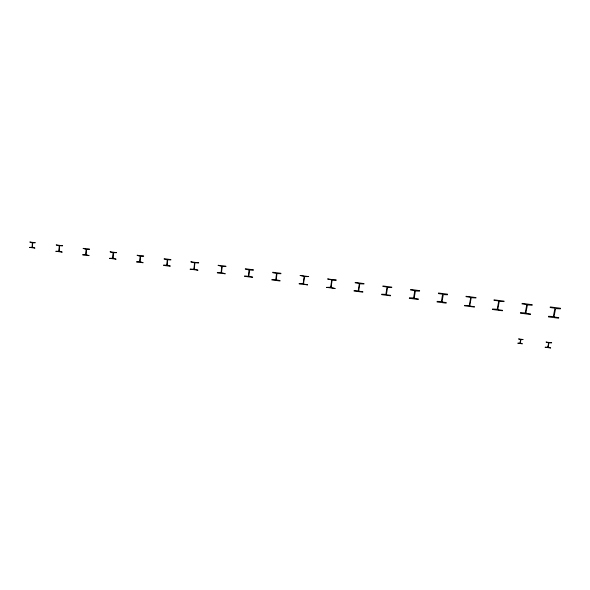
<?xml version="1.0" encoding="UTF-8"?>
<svg xmlns="http://www.w3.org/2000/svg" width="590" height="590" viewBox="0 0 590 590"><rect width="100%" height="100%" fill="white"/><g stroke="black" fill="none" stroke-linecap="round" stroke-linejoin="round"><path stroke-width="0.89" d="M32.421 247.099L34.958 248.11L29.5 247.402L32.074 247.217L32.362 243.021L29.817 242.011L35.289 242.719L32.708 242.903L32.421 247.099M497.827 309.123L498.307 309.75L502.496 310.303L502.415 310.775L492.392 309.477L492.473 308.998L497.208 309.285L498.639 301.571L498.211 300.87L493.97 300.31L494.051 299.838L504.096 301.136L504.015 301.608L499.265 301.328L497.835 309.086M520.299 342.967L522.349 343.815L517.799 343.218L519.96 343.078L520.616 339.803L518.573 338.918L523.124 339.516L520.926 339.685L520.306 342.923M525.911 312.774L526.383 313.401L530.58 313.946L530.476 314.492L520.373 313.179L520.469 312.641L525.211 312.929L526.7 305.185L526.236 304.477L522.032 303.924L522.128 303.378L532.261 304.691L532.165 305.237L527.408 304.949L525.911 312.774M59.162 251.119L62.223 252.129L55.785 251.296L58.882 251.252L59.266 245.934L56.198 244.924L62.651 245.757L59.575 245.772L59.162 251.119M548.11 347.075L550.713 347.989L545.072 347.252L547.786 347.193L548.634 343.011L546.038 342.045L551.687 342.79L548.966 342.842L548.11 347.075M554.069 316.432L554.534 317.059L558.737 317.604L558.619 318.224L548.427 316.904L548.545 316.284L553.317 316.542L554.836 308.806L554.416 308.105L550.168 307.545L550.286 306.933L560.5 308.245L560.382 308.865L555.596 308.614L554.076 316.343M86.059 254.563L89.127 255.647L82.615 254.799L85.72 254.718L86.155 249.452L83.079 248.368L89.599 249.209L86.501 249.29L86.059 254.563M113.029 258.081L116.105 259.194L109.519 258.339L112.653 258.199L113.11 252.911L110.035 251.797L116.628 252.645L113.509 252.756L113.029 258.081M167.169 265.161L170.281 265.898L170.245 266.282L163.57 265.419L163.607 265.028L166.719 265.271L167.265 259.829L164.153 259.099L164.182 258.708L170.871 259.57L170.834 259.961L167.715 259.725L167.169 265.161M303.592 283.443L304.034 284.1L307.641 284.874L299.012 283.761L303.171 283.672L304.101 276.931L303.658 276.231L300.045 275.456L308.695 276.57L304.529 276.658L303.592 283.443M140.073 261.599L143.149 262.749L136.497 261.886L139.653 261.709L140.147 256.385L137.064 255.234L143.724 256.097L140.567 256.274L140.073 261.599M331.138 287.02L331.58 287.677L335.194 288.503L326.484 287.374L330.666 287.242L331.646 280.486L331.248 279.8L327.59 278.959L336.315 280.088L332.126 280.213L331.138 286.976M358.764 290.612L359.17 291.254L362.872 291.755L362.813 292.161L354.03 291.025L354.081 290.612L358.226 290.826L359.258 284.033L358.823 283.333L355.158 282.846L355.209 282.44L364.015 283.576L363.956 283.989L359.782 283.812L358.772 290.575M194.235 269.07L198.004 270.205L190.061 269.18L193.881 269.224L194.56 262.956L190.784 261.812L198.742 262.845L194.914 262.801L194.235 269.07M386.479 294.189L386.959 294.853L390.58 295.332L390.506 295.804L381.642 294.653L381.715 294.181L385.86 294.388L386.937 287.625L386.583 286.954L382.836 286.438L382.903 285.958L391.79 287.109L391.716 287.588L387.534 287.411L386.479 294.144M221.501 272.587L225.262 273.797L217.245 272.757L221.08 272.735L221.803 266.488L218.027 265.279L226.059 266.319L222.216 266.333L221.501 272.587M414.254 297.803L414.733 298.466L418.362 298.938L418.273 299.484L409.335 298.326L409.416 297.78L413.597 297.957L414.696 291.195L414.224 290.487L410.596 290.007L410.677 289.461L419.638 290.619L419.556 291.165L415.367 290.988L414.261 297.758M249.128 269.955L248.361 276.282L244.548 275.958L244.503 276.341L252.594 277.389L252.638 277.005L248.847 276.304L249.511 270.05L253.412 270.183L253.457 269.8L245.352 268.752L245.307 269.136L249.128 269.955M442.117 301.387L442.596 302.058L446.247 302.537L446.151 303.149L437.072 301.977L437.168 301.357L441.379 301.542L442.522 294.808L442.05 294.093L438.392 293.614L438.488 293.001L447.589 294.174L447.493 294.794L443.267 294.609L442.124 301.35M276.518 273.509L275.737 279.778L271.887 279.498L271.835 279.933L279.999 280.995L280.058 280.56L276.268 279.889L276.961 273.605L280.877 273.731L280.929 273.288L272.742 272.233L272.691 272.669L276.518 273.509M469.832 305.465L470.26 306.122L474.493 306.682L474.419 307.088L464.478 305.804L464.551 305.391L469.271 305.679L470.65 297.95L470.223 297.249L465.989 296.689L466.056 296.283L476.019 297.567L475.953 297.972L471.211 297.692L469.832 305.465"/></g></svg>
